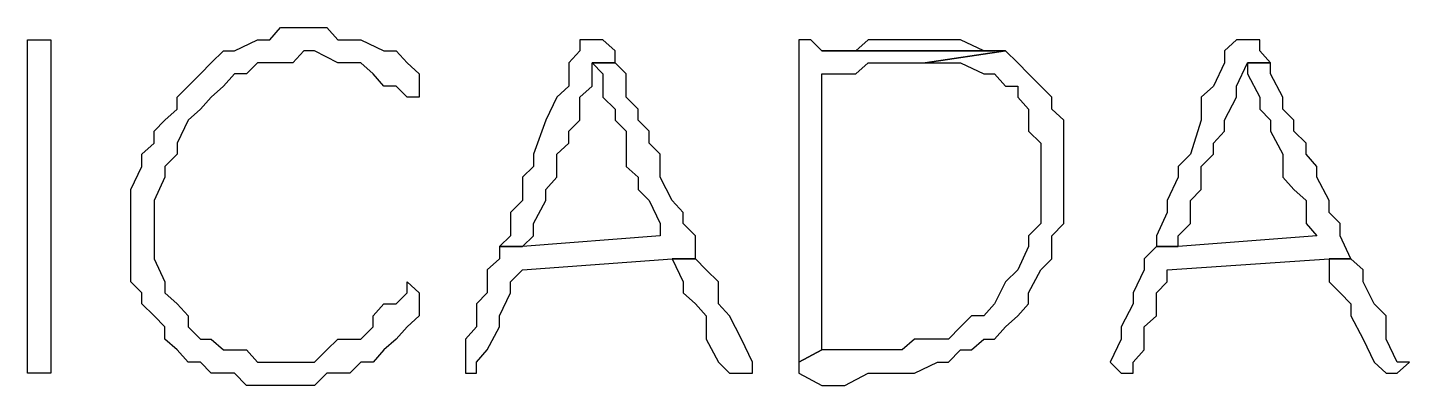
# Model space of a CAD drawing. Header units: millimetres. Extents: x -518.8 to -461.2, y 3.5 to 44.2.
# Drawn here: x -473.362 to -472.598, y 8.995 to 9.192 of the extents above; entities that cross this region are included whole.
import ezdxf

# ---------------------------------------------------------------- set-up
doc = ezdxf.new("R2010")
doc.units = ezdxf.units.MM
doc.header["$MEASUREMENT"] = 0
doc.layers.add('MYSOLIDS', color=7, linetype='Continuous')

msp = doc.modelspace()

# ---------------------------------------------------------------- linework, layer by layer
at = {"layer": 'MYSOLIDS'}
for points in [[(-473.20904, 9.17965), (-473.21506, 9.17289), (-473.22183, 9.17289), (-473.23461, 9.17289), (-473.24062, 9.16687), (-473.24739, 9.16687), (-473.2534, 9.16011), (-473.26017, 9.15409), (-473.26619, 9.14732), (-473.26619, 9.14732), (-473.27295, 9.14131), (-473.27897, 9.12853), (-473.27897, 9.12251), (-473.28574, 9.11574), (-473.28574, 9.11574), (-473.28574, 9.10973), (-473.29175, 9.09695), (-473.29175, 9.09018), (-473.29175, 9.08417), (-473.29175, 9.07138), (-473.29175, 9.06462), (-473.28574, 9.05183), (-473.28574, 9.04582), (-473.27897, 9.0398), (-473.27295, 9.03304), (-473.27295, 9.02702), (-473.26619, 9.02026), (-473.26017, 9.02026), (-473.2534, 9.01424), (-473.24062, 9.01424), (-473.23461, 9.00747), (-473.22784, 9.00747), (-473.22183, 9.00747), (-473.21506, 9.00747), (-473.20303, 9.00747), (-473.19626, 9.01424), (-473.19626, 9.01424), (-473.19025, 9.02026), (-473.17746, 9.02026), (-473.1707, 9.02702), (-473.1707, 9.03304), (-473.16468, 9.0398), (-473.15792, 9.0398), (-473.1519, 9.04582), (-473.1519, 9.05183), (-473.14513, 9.04582), (-473.14513, 9.04582), (-473.14513, 9.04582), (-473.14513, 9.04582), (-473.14513, 9.0398), (-473.14513, 9.03304), (-473.1519, 9.02702), (-473.15792, 9.02026), (-473.16468, 9.01424), (-473.1707, 9.00747), (-473.17746, 9.00747), (-473.18348, 9.00146), (-473.19025, 9.00146), (-473.19626, 9.00146), (-473.20303, 8.99469), (-473.21506, 8.99469), (-473.22183, 8.99469), (-473.22183, 8.99469), (-473.23461, 8.99469), (-473.24062, 8.99469), (-473.24739, 9.00146), (-473.26017, 9.00146), (-473.26619, 9.00747), (-473.27295, 9.00747), (-473.27897, 9.01424), (-473.28574, 9.02026), (-473.28574, 9.02702), (-473.29175, 9.03304), (-473.29852, 9.0398), (-473.29852, 9.04582), (-473.30453, 9.05183), (-473.30453, 9.06462), (-473.30453, 9.07138), (-473.30453, 9.0774), (-473.30453, 9.09018), (-473.30453, 9.09695), (-473.30453, 9.10296), (-473.29852, 9.11574), (-473.29852, 9.12251), (-473.29175, 9.12853), (-473.29175, 9.13529), (-473.28574, 9.14131), (-473.27897, 9.14732), (-473.27897, 9.15409), (-473.27295, 9.16011), (-473.26619, 9.16687), (-473.26017, 9.17289), (-473.2534, 9.17965), (-473.24739, 9.17965), (-473.23461, 9.18567), (-473.22784, 9.18567), (-473.22183, 9.19244), (-473.20904, 9.19244), (-473.20904, 9.19244), (-473.19626, 9.19244), (-473.19025, 9.18567), (-473.18348, 9.18567), (-473.17746, 9.18567), (-473.16468, 9.17965), (-473.15792, 9.17965), (-473.1519, 9.17289), (-473.14513, 9.16687), (-473.14513, 9.16011), (-473.14513, 9.16011), (-473.14513, 9.15409), (-473.14513, 9.15409), (-473.1519, 9.15409), (-473.1519, 9.15409), (-473.15792, 9.16011), (-473.15792, 9.16011), (-473.16468, 9.16011), (-473.16468, 9.16011), (-473.1707, 9.16687), (-473.17746, 9.17289), (-473.18348, 9.17289), (-473.19025, 9.17289), (-473.20303, 9.17965), (-473.20904, 9.17965), (-473.20904, 9.17965), (-473.20904, 9.17965), (-473.20904, 9.17965)], [(-473.34889, 9.0774), (-473.34889, 9.06462), (-473.34889, 9.0586), (-473.34889, 9.05183), (-473.34889, 9.0398), (-473.34889, 9.03304), (-473.34889, 9.02026), (-473.34889, 9.01424), (-473.34889, 9.00747), (-473.34889, 9.00747), (-473.34889, 9.00146), (-473.34889, 9.00146), (-473.35566, 9.00146), (-473.35566, 9.00146), (-473.36167, 9.00146), (-473.36167, 9.00146), (-473.36167, 9.00747), (-473.36167, 9.00747), (-473.36167, 9.00747), (-473.36167, 9.00747), (-473.36167, 9.01424), (-473.36167, 9.02026), (-473.36167, 9.02702), (-473.36167, 9.0398), (-473.36167, 9.04582), (-473.36167, 9.0586), (-473.36167, 9.06462), (-473.36167, 9.0774), (-473.36167, 9.08417), (-473.36167, 9.09018), (-473.36167, 9.10296), (-473.36167, 9.10973), (-473.36167, 9.12251), (-473.36167, 9.12853), (-473.36167, 9.13529), (-473.36167, 9.14732), (-473.36167, 9.15409), (-473.36167, 9.16011), (-473.36167, 9.17289), (-473.36167, 9.17289), (-473.36167, 9.17965), (-473.36167, 9.17965), (-473.36167, 9.18567), (-473.36167, 9.18567), (-473.35566, 9.18567), (-473.35566, 9.18567), (-473.34889, 9.18567), (-473.34889, 9.18567), (-473.34889, 9.17965), (-473.34889, 9.17965), (-473.34889, 9.16687), (-473.34889, 9.16687), (-473.34889, 9.16011), (-473.34889, 9.15409), (-473.34889, 9.14131), (-473.34889, 9.13529), (-473.34889, 9.12853), (-473.34889, 9.11574), (-473.34889, 9.10973), (-473.34889, 9.09695), (-473.34889, 9.09018), (-473.34889, 9.08417), (-473.34889, 9.0774), (-473.34889, 9.0774), (-473.34889, 9.0774), (-473.34889, 9.0774)], [(-473.04964, 9.18567), (-473.04964, 9.18567), (-473.04964, 9.18567), (-473.05641, 9.18567), (-473.05641, 9.17965), (-473.06243, 9.17289), (-473.06243, 9.16011), (-473.06919, 9.15409), (-473.07521, 9.14131), (-473.08198, 9.12251), (-473.08198, 9.11574), (-473.08799, 9.10973), (-473.08799, 9.10973), (-473.08799, 9.09695), (-473.09476, 9.09018), (-473.09476, 9.0774), (-473.10077, 9.07138), (-473.08799, 9.07138), (-473.08198, 9.0774), (-473.08198, 9.08417), (-473.07521, 9.09695), (-473.07521, 9.10296), (-473.06919, 9.10973), (-473.06919, 9.11574), (-473.06919, 9.12251), (-473.06243, 9.12853), (-473.06243, 9.13529), (-473.05641, 9.14131), (-473.05641, 9.15409), (-473.04964, 9.16011), (-473.04964, 9.17289), (-473.03686, 9.17289), (-473.03686, 9.17965), (-473.04363, 9.18567), (-473.04964, 9.18567), (-473.04964, 9.18567)], [(-472.92859, 9.18567), (-472.93536, 9.18567), (-472.93536, 9.17965), (-472.93536, 9.16687), (-472.93536, 9.16687), (-472.93536, 9.15409), (-472.93536, 9.14732), (-472.93536, 9.14131), (-472.93536, 9.12853), (-472.93536, 9.12251), (-472.93536, 9.11574), (-472.93536, 9.10296), (-472.93536, 9.09695), (-472.93536, 9.08417), (-472.93536, 9.0774), (-472.93536, 9.07138), (-472.93536, 9.0586), (-472.93536, 9.05183), (-472.93536, 9.04582), (-472.93536, 9.03304), (-472.93536, 9.02702), (-472.93536, 9.01424), (-472.93536, 9.00747), (-472.92258, 9.01424), (-472.92258, 9.02026), (-472.92258, 9.02702), (-472.92258, 9.0398), (-472.92258, 9.0398), (-472.92258, 9.05183), (-472.92258, 9.0586), (-472.92258, 9.07138), (-472.92258, 9.07138), (-472.92258, 9.08417), (-472.92258, 9.09018), (-472.92258, 9.09695), (-472.92258, 9.10973), (-472.92258, 9.11574), (-472.92258, 9.12251), (-472.92258, 9.13529), (-472.92258, 9.14131), (-472.92258, 9.14732), (-472.92258, 9.16011), (-472.92258, 9.16687), (-472.92258, 9.16687), (-472.9098, 9.16687), (-472.90378, 9.16687), (-472.89701, 9.17289), (-472.88423, 9.17289), (-472.88423, 9.17289), (-472.87145, 9.17289), (-472.86543, 9.17289), (-472.82107, 9.17965), (-472.82709, 9.17965), (-472.92258, 9.17965), (-472.92859, 9.18567), (-472.92859, 9.18567), (-472.92859, 9.18567)], [(-472.86543, 9.18567), (-472.87145, 9.18567), (-472.87822, 9.18567), (-472.891, 9.18567), (-472.891, 9.18567), (-472.89701, 9.18567), (-472.90378, 9.17965), (-472.91656, 9.17965), (-472.92258, 9.17965), (-472.82709, 9.17965), (-472.8331, 9.17965), (-472.84589, 9.18567), (-472.85265, 9.18567), (-472.86543, 9.18567), (-472.86543, 9.18567)], [(-472.68724, 9.18567), (-472.68724, 9.18567), (-472.69325, 9.18567), (-472.69325, 9.18567), (-472.70002, 9.17965), (-472.70002, 9.17289), (-472.70604, 9.16011), (-472.7128, 9.15409), (-472.7128, 9.14131), (-472.71882, 9.12251), (-472.72558, 9.11574), (-472.72558, 9.10973), (-472.72558, 9.10973), (-472.7316, 9.09695), (-472.7316, 9.09018), (-472.73761, 9.0774), (-472.73761, 9.07138), (-472.72558, 9.07138), (-472.72558, 9.0774), (-472.71882, 9.08417), (-472.71882, 9.09695), (-472.7128, 9.10296), (-472.7128, 9.10973), (-472.7128, 9.11574), (-472.70604, 9.12251), (-472.70604, 9.12853), (-472.70002, 9.13529), (-472.70002, 9.14131), (-472.69325, 9.15409), (-472.69325, 9.16011), (-472.68724, 9.17289), (-472.67446, 9.17289), (-472.68047, 9.17965), (-472.68047, 9.18567), (-472.68724, 9.18567), (-472.68724, 9.18567)], [(-472.82107, 9.17965), (-472.86543, 9.17289), (-472.86543, 9.17289), (-472.85265, 9.17289), (-472.84589, 9.17289), (-472.8331, 9.16687), (-472.82709, 9.16687), (-472.82107, 9.16011), (-472.81431, 9.16011), (-472.81431, 9.16011), (-472.81431, 9.15409), (-472.80829, 9.14732), (-472.80829, 9.13529), (-472.80152, 9.12853), (-472.80152, 9.12251), (-472.80152, 9.10973), (-472.80152, 9.10296), (-472.80152, 9.09695), (-472.80152, 9.08417), (-472.80829, 9.0774), (-472.80829, 9.07138), (-472.81431, 9.0586), (-472.81431, 9.0586), (-472.82107, 9.05183), (-472.82709, 9.0398), (-472.8331, 9.03304), (-472.83987, 9.03304), (-472.84589, 9.02702), (-472.85265, 9.02026), (-472.85867, 9.02026), (-472.87145, 9.02026), (-472.87822, 9.01424), (-472.87822, 9.01424), (-472.88423, 9.01424), (-472.89701, 9.01424), (-472.90378, 9.01424), (-472.9098, 9.01424), (-472.92258, 9.01424), (-472.93536, 9.00747), (-472.93536, 9.00747), (-472.93536, 9.00146), (-472.93536, 9.00146), (-472.92258, 8.99469), (-472.91656, 8.99469), (-472.9098, 8.99469), (-472.89701, 9.00146), (-472.891, 9.00146), (-472.88423, 9.00146), (-472.87145, 9.00146), (-472.87145, 9.00146), (-472.85867, 9.00747), (-472.85265, 9.00747), (-472.84589, 9.01424), (-472.83987, 9.01424), (-472.8331, 9.02026), (-472.82709, 9.02026), (-472.82107, 9.02702), (-472.81431, 9.03304), (-472.80829, 9.0398), (-472.80829, 9.04582), (-472.80152, 9.0586), (-472.80152, 9.0586), (-472.79551, 9.06462), (-472.79551, 9.0774), (-472.78874, 9.08417), (-472.78874, 9.09018), (-472.78874, 9.10296), (-472.78874, 9.10973), (-472.78874, 9.10973), (-472.78874, 9.12251), (-472.78874, 9.12853), (-472.78874, 9.14131), (-472.79551, 9.14732), (-472.79551, 9.15409), (-472.80152, 9.16011), (-472.80829, 9.16687), (-472.80829, 9.16687), (-472.81431, 9.17289), (-472.82107, 9.17965), (-472.82107, 9.17965)], [(-473.03686, 9.17289), (-473.04964, 9.17289), (-473.04363, 9.16687), (-473.04363, 9.15409), (-473.03686, 9.14732), (-473.03686, 9.14131), (-473.03085, 9.13529), (-473.03085, 9.12251), (-473.03085, 9.11574), (-473.02408, 9.10973), (-473.02408, 9.10296), (-473.01807, 9.09695), (-473.01205, 9.08417), (-473.01205, 9.0774), (-473.08799, 9.07138), (-473.10077, 9.07138), (-473.10077, 9.06462), (-473.10754, 9.0586), (-473.10754, 9.04582), (-473.11355, 9.0398), (-473.11355, 9.0398), (-473.11355, 9.02702), (-473.11957, 9.02026), (-473.11957, 9.00747), (-473.11957, 9.00747), (-473.11957, 9.00146), (-473.11355, 9.00146), (-473.11355, 9.00146), (-473.11355, 9.00747), (-473.10754, 9.01424), (-473.10077, 9.02702), (-473.10077, 9.02702), (-473.10077, 9.03304), (-473.09476, 9.04582), (-473.09476, 9.05183), (-473.08799, 9.0586), (-473.00528, 9.06462), (-472.9925, 9.06462), (-472.9925, 9.0774), (-472.99927, 9.08417), (-472.99927, 9.09018), (-473.00528, 9.09695), (-473.01205, 9.10973), (-473.01205, 9.11574), (-473.01205, 9.12251), (-473.01807, 9.12853), (-473.01807, 9.13529), (-473.02408, 9.14131), (-473.02408, 9.14732), (-473.02408, 9.14732), (-473.03085, 9.15409), (-473.03085, 9.16687), (-473.03686, 9.17289), (-473.03686, 9.17289)], [(-472.67446, 9.17289), (-472.68724, 9.17289), (-472.68724, 9.16687), (-472.68047, 9.15409), (-472.68047, 9.14732), (-472.67446, 9.14131), (-472.67446, 9.13529), (-472.66769, 9.12251), (-472.66769, 9.11574), (-472.66769, 9.10973), (-472.66167, 9.10296), (-472.65491, 9.09695), (-472.65491, 9.08417), (-472.64889, 9.0774), (-472.72558, 9.07138), (-472.73761, 9.07138), (-472.74438, 9.06462), (-472.74438, 9.0586), (-472.7504, 9.04582), (-472.7504, 9.0398), (-472.7504, 9.0398), (-472.75716, 9.02702), (-472.75716, 9.02026), (-472.76318, 9.00747), (-472.76318, 9.00747), (-472.75716, 9.00146), (-472.75716, 9.00146), (-472.7504, 9.00146), (-472.7504, 9.00747), (-472.74438, 9.01424), (-472.74438, 9.02702), (-472.74438, 9.02702), (-472.73761, 9.03304), (-472.73761, 9.04582), (-472.7316, 9.05183), (-472.7316, 9.0586), (-472.64213, 9.06462), (-472.6301, 9.06462), (-472.63611, 9.0774), (-472.63611, 9.08417), (-472.64213, 9.09018), (-472.64213, 9.09695), (-472.64889, 9.10973), (-472.64889, 9.11574), (-472.65491, 9.12251), (-472.65491, 9.12853), (-472.66167, 9.13529), (-472.66167, 9.14131), (-472.66769, 9.14732), (-472.66769, 9.14732), (-472.66769, 9.15409), (-472.67446, 9.16687), (-472.67446, 9.17289), (-472.67446, 9.17289)], [(-472.9925, 9.06462), (-473.00528, 9.06462), (-473.00528, 9.06462), (-472.99927, 9.05183), (-472.99927, 9.04582), (-472.9925, 9.0398), (-472.98649, 9.03304), (-472.98649, 9.02026), (-472.97972, 9.00747), (-472.97371, 9.00146), (-472.96694, 9.00146), (-472.96694, 9.00146), (-472.96092, 9.00146), (-472.96092, 9.00747), (-472.96092, 9.00747), (-472.96694, 9.02026), (-472.97371, 9.03304), (-472.97972, 9.0398), (-472.97972, 9.05183), (-472.98649, 9.0586), (-472.9925, 9.06462), (-472.9925, 9.06462)], [(-472.6301, 9.06462), (-472.64213, 9.06462), (-472.64213, 9.06462), (-472.64213, 9.05183), (-472.63611, 9.04582), (-472.6301, 9.0398), (-472.6301, 9.03304), (-472.62333, 9.02026), (-472.61731, 9.00747), (-472.61055, 9.00146), (-472.61055, 9.00146), (-472.61055, 9.00146), (-472.60453, 9.00146), (-472.59777, 9.00747), (-472.60453, 9.00747), (-472.61055, 9.02026), (-472.61055, 9.03304), (-472.61731, 9.0398), (-472.62333, 9.05183), (-472.62333, 9.0586), (-472.6301, 9.06462), (-472.6301, 9.06462)]]:
    msp.add_lwpolyline(points, dxfattribs=at)

doc.saveas('drawing.dxf')
